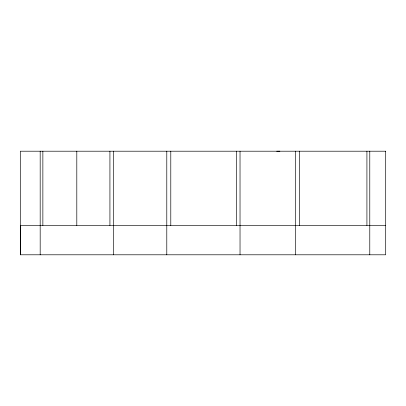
<?xml version="1.0" encoding="UTF-8"?>
<svg xmlns="http://www.w3.org/2000/svg" width="406" height="406" viewBox="0 0 406 406"><rect width="100%" height="100%" fill="white"/><g stroke="black" fill="none" stroke-linecap="round" stroke-linejoin="round"><path stroke-width="0.61" d="M276.689 151.235L279.856 151.205M20.3 225.497L385.7 225.497M369.78 151.205L369.78 254.795M366.922 151.205L366.922 225.497M299.42 151.205L299.42 225.497M295.492 151.205L295.492 254.795M240.032 151.205L240.032 254.795M236.602 151.205L236.602 225.497M170.789 151.205L170.789 225.497M166.79 151.205L166.79 254.795M113.426 151.205L113.426 254.795M109.924 151.205L109.924 225.497M76.805 151.205L76.805 225.497M42.863 151.205L42.863 225.497M40.179 151.205L40.179 254.795M20.442 225.497L20.442 254.795M385.7 151.205L20.3 151.205L20.3 254.795L385.7 254.795L385.7 151.205"/></g></svg>
